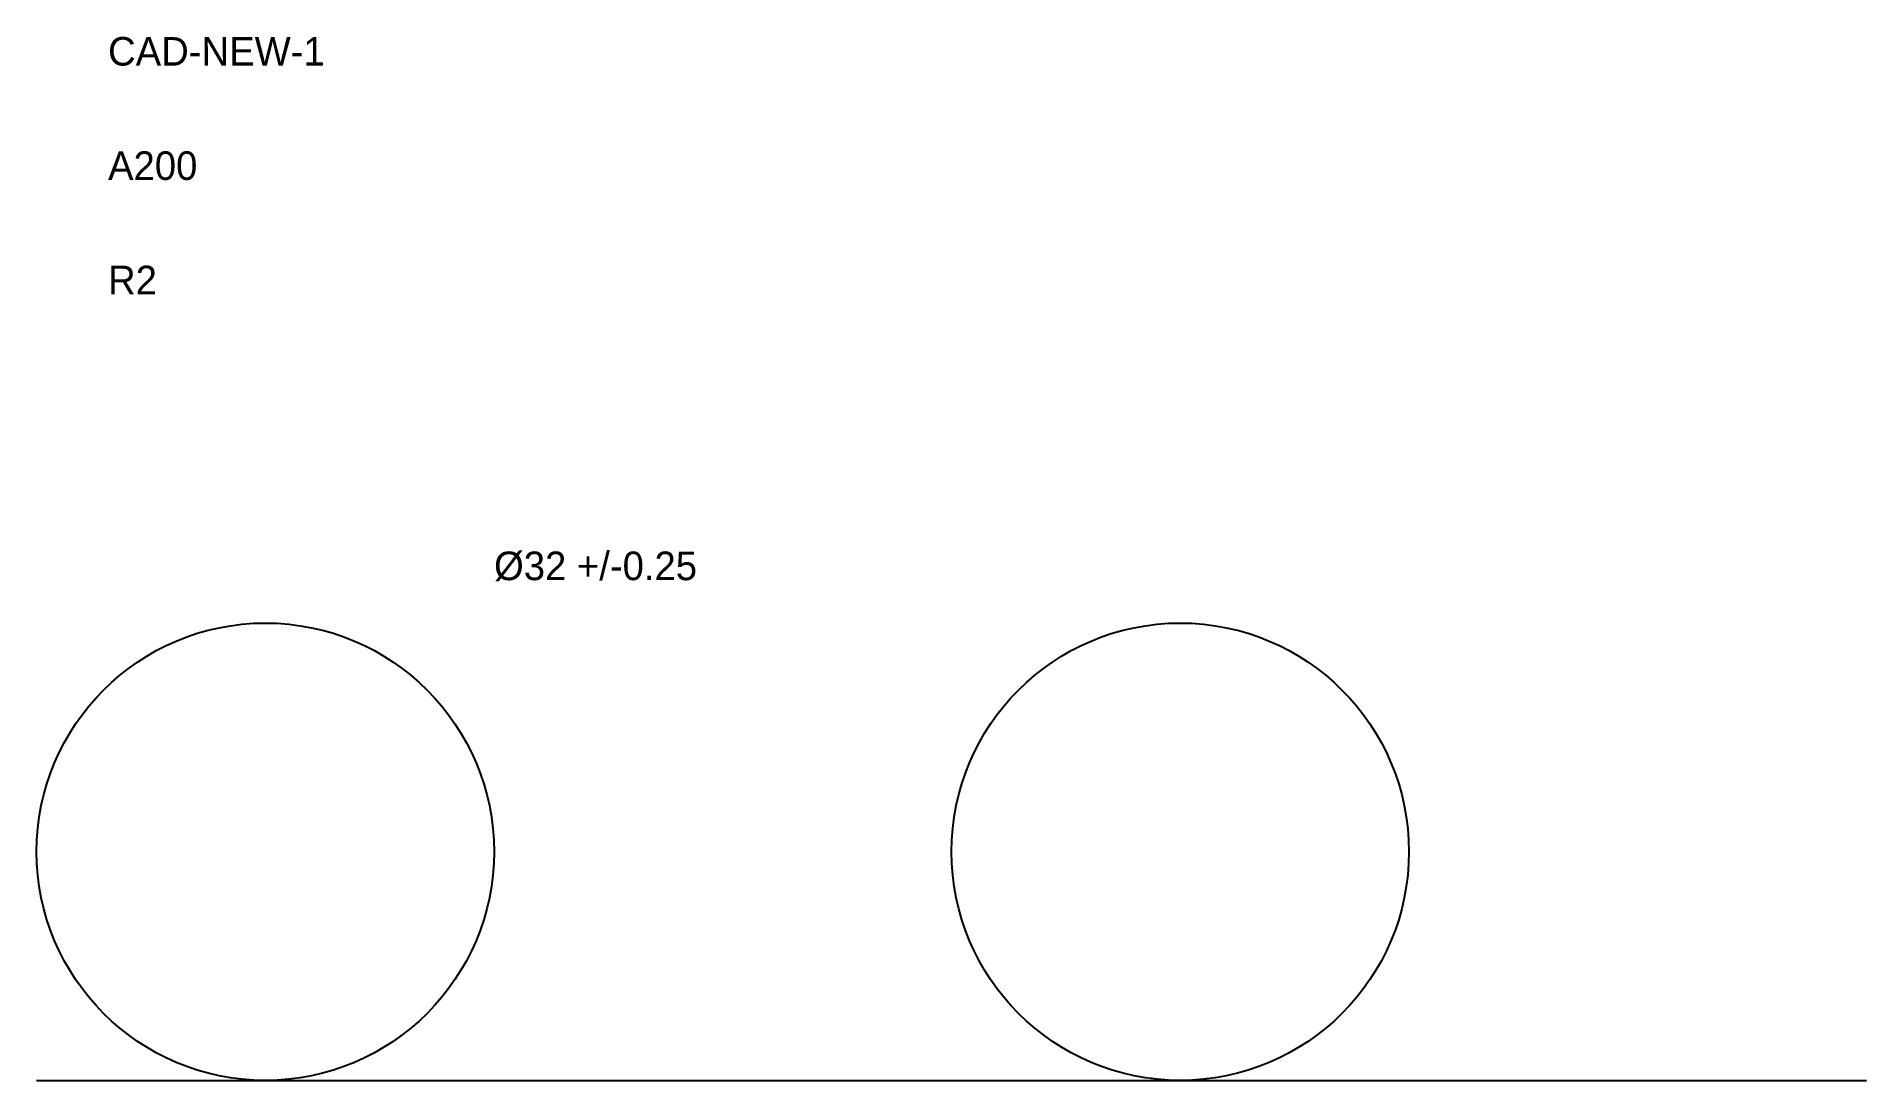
# Model space of a CAD drawing. Header units: millimetres. Extents: x -30 to 98, y 0 to 73.
import ezdxf

# ---------------------------------------------------------------- set-up
doc = ezdxf.new("R2010")
doc.units = ezdxf.units.MM
for name, color, linetype in [('DM_DIAMETER', 7, 'Continuous'), ('DM_DRAWING_ID', 7, 'Continuous'), ('DM_PART_ID', 7, 'Continuous'), ('DM_REVISION', 7, 'Continuous'), ('GEOMETRY', 7, 'Continuous')]:
    doc.layers.add(name, color=color, linetype=linetype)

msp = doc.modelspace()

# ---------------------------------------------------------------- linework, layer by layer
at = {"layer": 'GEOMETRY'}
msp.add_line((-30, 0), (98, 0), dxfattribs=at)
for centre in [(-14, 16), (50, 16)]:
    msp.add_circle(centre, 16, dxfattribs=at)

# ---------------------------------------------------------------- texts
at = {"layer": 'DM_DIAMETER'}
msp.add_text('%%c32 +/-0.25', height=2, dxfattribs=at).set_placement((2, 35))
at = {"layer": 'DM_DRAWING_ID'}
msp.add_text('CAD-NEW-1', height=2, dxfattribs=at).set_placement((-25, 71))
at = {"layer": 'DM_PART_ID'}
msp.add_text('A200', height=2, dxfattribs=at).set_placement((-25, 63))
at = {"layer": 'DM_REVISION'}
msp.add_text('R2', height=2, dxfattribs=at).set_placement((-25, 55))

doc.saveas('drawing.dxf')
